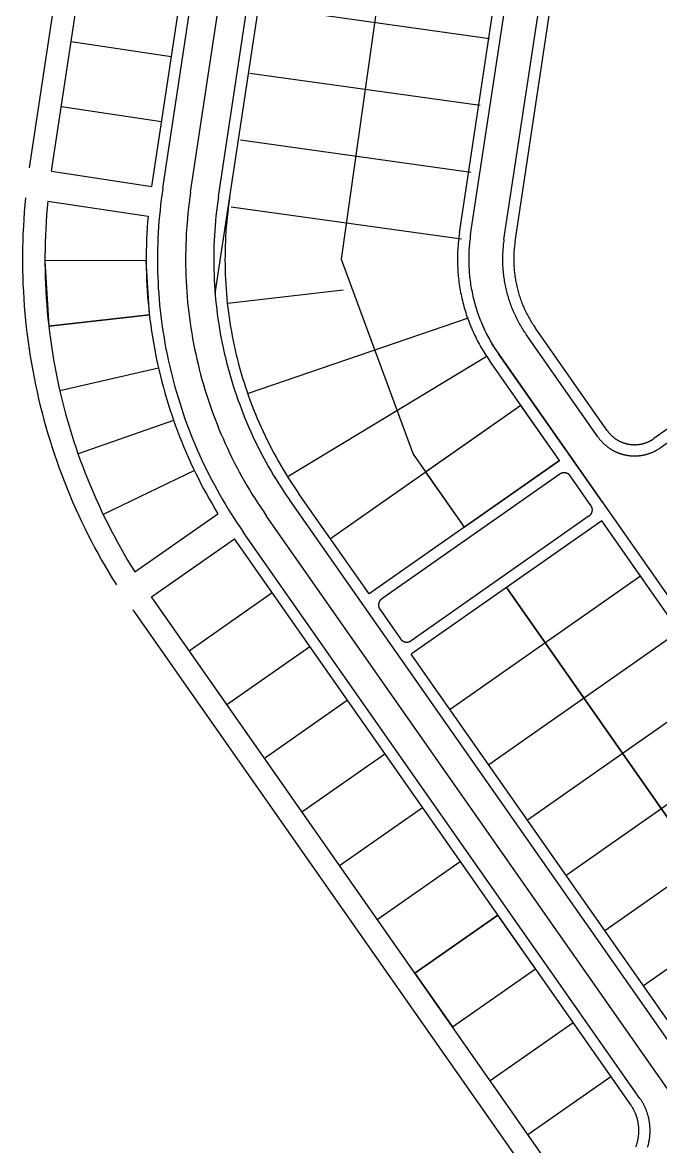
# Model space of a CAD drawing. Header units: metres. Extents: x 680594 to 684853, y 828874 to 830078.
# Drawn here: x 680593.5 to 680763.7, y 829578 to 829877.8 of the extents above; entities that cross this region are included whole.
import ezdxf

# ---------------------------------------------------------------- set-up
doc = ezdxf.new("R2010")
doc.units = ezdxf.units.M
doc.layers.add('PLOT_LINES', color=7, linetype='Continuous')

msp = doc.modelspace()

# ---------------------------------------------------------------- linework, layer by layer
at = {"layer": 'PLOT_LINES'}
for points in [[(680638.36, 829832.53), (680673.53, 830065.16)], [(680595.35, 829839.03), (680627.56, 830052.07)], [(680601.28, 829838.14), (680633.51, 830051.29)], [(680627.98, 829834.1), (680658.91, 830038.68)], [(680630.95, 829833.65), (680661.88, 830038.23)], [(680690.11, 829897.21), (680678.52, 829814.66), (680697.7, 829762.68), (680711.35, 829743.19)], [(680644.9, 829805.5), (680658.12, 829892.95)], [(680645.78, 829831.41), (680655.15, 829893.39)], [(680710.05, 829821.69), (680719.42, 829883.68)], [(680713.01, 829821.24), (680722.39, 829883.23)], [(680718.08, 829873.46), (680656.69, 829882.08)], [(680721.91, 829819.9), (680731.29, 829881.88)], [(680724.88, 829819.45), (680734.25, 829881.44)], [(680606.52, 829872.74), (680633.21, 829868.71)], [(680715.58, 829855.64), (680654.18, 829864.26)], [(680603.9, 829855.44), (680630.6, 829851.4)], [(680713.08, 829837.81), (680651.68, 829846.43)], [(680595.35, 829839.03), (680595.35, 829839.03), (680595.35, 829839.03), (680595.35, 829839.03), (680595.35, 829839.03), (680595.35, 829839.03), (680595.35, 829839.03)], [(680601.28, 829838.14), (680601.28, 829838.14), (680601.28, 829838.14), (680601.28, 829838.14), (680601.28, 829838.14), (680601.28, 829838.14), (680601.28, 829838.14)], [(680601.28, 829838.14), (680627.98, 829834.1)], [(680627.98, 829834.1), (680627.98, 829834.1), (680627.98, 829834.1), (680627.98, 829834.1), (680627.98, 829834.1), (680627.98, 829834.1), (680627.98, 829834.1)], [(680630.95, 829833.65), (680630.73, 829832.18), (680630.54, 829830.71), (680630.36, 829829.23), (680630.2, 829827.75), (680630.05, 829826.27), (680629.92, 829824.79), (680629.81, 829823.31), (680629.72, 829821.82), (680629.65, 829820.34), (680629.59, 829818.85), (680629.55, 829817.37), (680629.53, 829815.88), (680629.52, 829814.39), (680629.53, 829812.91), (680629.56, 829811.42), (680629.61, 829809.94), (680629.67, 829808.45), (680629.75, 829806.97), (680629.85, 829805.48), (680629.97, 829804), (680630.1, 829802.52), (680630.25, 829801.04), (680630.42, 829799.56), (680630.61, 829798.09), (680630.81, 829796.62), (680631.03, 829795.15), (680631.27, 829793.68), (680631.52, 829792.21), (680631.79, 829790.75), (680632.08, 829789.29), (680632.39, 829787.84), (680632.71, 829786.39), (680633.05, 829784.94), (680633.4, 829783.5), (680633.78, 829782.06), (680634.17, 829780.62), (680634.57, 829779.19), (680635, 829777.77), (680635.44, 829776.35), (680635.9, 829774.93), (680636.37, 829773.52), (680636.86, 829772.12), (680637.37, 829770.72), (680637.89, 829769.33), (680638.43, 829767.94), (680638.98, 829766.56), (680639.55, 829765.19), (680640.14, 829763.83), (680640.74, 829762.47), (680641.36, 829761.11), (680642, 829759.77), (680642.65, 829758.43), (680643.31, 829757.1), (680643.99, 829755.78), (680644.69, 829754.47), (680645.4, 829753.17), (680646.13, 829751.87), (680646.87, 829750.58), (680647.63, 829749.3), (680648.4, 829748.03), (680649.19, 829746.77), (680649.99, 829745.52), (680650.81, 829744.28), (680651.64, 829743.04), (680652.49, 829741.82)], [(680638.36, 829832.53), (680638.16, 829831.15), (680637.98, 829829.76), (680637.81, 829828.37), (680637.66, 829826.98), (680637.52, 829825.59), (680637.4, 829824.19), (680637.3, 829822.8), (680637.21, 829821.4), (680637.14, 829820), (680637.09, 829818.61), (680637.05, 829817.21), (680637.03, 829815.81), (680637.02, 829814.41), (680637.03, 829813.01), (680637.06, 829811.61), (680637.1, 829810.21), (680637.16, 829808.82), (680637.24, 829807.42), (680637.33, 829806.02), (680637.44, 829804.63), (680637.57, 829803.24), (680637.71, 829801.85), (680637.87, 829800.46), (680638.04, 829799.07), (680638.23, 829797.68), (680638.44, 829796.3), (680638.66, 829794.92), (680638.9, 829793.54), (680639.16, 829792.16), (680639.43, 829790.79), (680639.72, 829789.42), (680640.02, 829788.06), (680640.34, 829786.69), (680640.68, 829785.34), (680641.03, 829783.98), (680641.39, 829782.63), (680641.78, 829781.29), (680642.17, 829779.95), (680642.59, 829778.61), (680643.02, 829777.28), (680643.46, 829775.95), (680643.93, 829774.63), (680644.4, 829773.32), (680644.89, 829772.01), (680645.4, 829770.7), (680645.92, 829769.4), (680646.46, 829768.11), (680647.01, 829766.83), (680647.58, 829765.55), (680648.16, 829764.28), (680648.76, 829763.01), (680649.37, 829761.75), (680650, 829760.5), (680650.64, 829759.26), (680651.3, 829758.02), (680651.97, 829756.8), (680652.65, 829755.58), (680653.35, 829754.37), (680654.06, 829753.16), (680654.79, 829751.97), (680655.53, 829750.78), (680656.29, 829749.6), (680657.05, 829748.43), (680657.84, 829747.27), (680658.63, 829746.12)], [(680645.78, 829831.41), (680645.59, 829830.11), (680645.42, 829828.81), (680645.26, 829827.51), (680645.12, 829826.21), (680644.99, 829824.9), (680644.88, 829823.6), (680644.78, 829822.29), (680644.7, 829820.98), (680644.63, 829819.67), (680644.58, 829818.36), (680644.55, 829817.05), (680644.53, 829815.74), (680644.52, 829814.43), (680644.53, 829813.12), (680644.56, 829811.8), (680644.6, 829810.49), (680644.65, 829809.18), (680644.73, 829807.88), (680644.81, 829806.57), (680644.92, 829805.26), (680645.03, 829803.95), (680645.17, 829802.65), (680645.31, 829801.35), (680645.48, 829800.05), (680645.66, 829798.75), (680645.85, 829797.45), (680646.06, 829796.16), (680646.28, 829794.86), (680646.52, 829793.58), (680646.78, 829792.29), (680647.05, 829791.01), (680647.33, 829789.73), (680647.63, 829788.45), (680647.95, 829787.18), (680648.27, 829785.91), (680648.62, 829784.64), (680648.98, 829783.38), (680649.35, 829782.12), (680649.74, 829780.87), (680650.14, 829779.62), (680650.56, 829778.38), (680650.99, 829777.14), (680651.44, 829775.91), (680651.9, 829774.68), (680652.37, 829773.46), (680652.86, 829772.25), (680653.37, 829771.03), (680653.89, 829769.83), (680654.42, 829768.63), (680654.96, 829767.44), (680655.52, 829766.25), (680656.1, 829765.08), (680656.68, 829763.9), (680657.29, 829762.74), (680657.9, 829761.58), (680658.53, 829760.43), (680659.17, 829759.29), (680659.82, 829758.15), (680660.49, 829757.02), (680661.17, 829755.9), (680661.87, 829754.79), (680662.58, 829753.69), (680663.3, 829752.59), (680664.03, 829751.5), (680664.78, 829750.42)], [(680594.35, 829831.09), (680594.17, 829829.17), (680594.01, 829827.25), (680593.87, 829825.33), (680593.75, 829823.4), (680593.66, 829821.47), (680593.59, 829819.55), (680593.55, 829817.62), (680593.52, 829815.69), (680593.52, 829813.76), (680593.54, 829811.83), (680593.59, 829809.9), (680593.66, 829807.97), (680593.75, 829806.05), (680593.86, 829804.12), (680594, 829802.2), (680594.16, 829800.28), (680594.34, 829798.36), (680594.54, 829796.44), (680594.77, 829794.52), (680595.02, 829792.61), (680595.29, 829790.7), (680595.59, 829788.79), (680595.9, 829786.89), (680596.24, 829784.99), (680596.61, 829783.1), (680596.99, 829781.21), (680597.4, 829779.32), (680597.83, 829777.44), (680598.28, 829775.56), (680598.75, 829773.7), (680599.25, 829771.83), (680599.77, 829769.97), (680600.31, 829768.12), (680600.87, 829766.28), (680601.45, 829764.44), (680602.06, 829762.61), (680602.68, 829760.78), (680603.33, 829758.96), (680604, 829757.16), (680604.69, 829755.35), (680605.41, 829753.56), (680606.14, 829751.78), (680606.89, 829750), (680607.67, 829748.24), (680608.47, 829746.48), (680609.28, 829744.73), (680610.12, 829742.99), (680610.98, 829741.27), (680611.86, 829739.55), (680612.76, 829737.84), (680613.68, 829736.15), (680614.62, 829734.46), (680615.58, 829732.79), (680616.55, 829731.13), (680617.55, 829729.48), (680618.57, 829727.84)], [(680600.29, 829830.19), (680600.12, 829828.36), (680599.97, 829826.51), (680599.84, 829824.67), (680599.73, 829822.83), (680599.65, 829820.98), (680599.58, 829819.13), (680599.54, 829817.29), (680599.52, 829815.44), (680599.52, 829813.59), (680599.55, 829811.75), (680599.59, 829809.9), (680599.66, 829808.05), (680599.75, 829806.21), (680599.86, 829804.36), (680599.99, 829802.52), (680600.14, 829800.68), (680600.32, 829798.84), (680600.52, 829797), (680600.74, 829795.17), (680600.98, 829793.34), (680601.24, 829791.51), (680601.52, 829789.68), (680601.83, 829787.86), (680602.15, 829786.04), (680602.5, 829784.23), (680602.87, 829782.42), (680603.26, 829780.61), (680603.67, 829778.81), (680604.1, 829777.01), (680604.56, 829775.22), (680605.03, 829773.44), (680605.53, 829771.66), (680606.04, 829769.88), (680606.58, 829768.12), (680607.14, 829766.36), (680607.72, 829764.6), (680608.32, 829762.85), (680608.94, 829761.11), (680609.58, 829759.38), (680610.24, 829757.66), (680610.92, 829755.94), (680611.62, 829754.23), (680612.34, 829752.53), (680613.08, 829750.84), (680613.84, 829749.15), (680614.62, 829747.48), (680615.42, 829745.81), (680616.24, 829744.16), (680617.08, 829742.51), (680617.94, 829740.88), (680618.82, 829739.25), (680619.72, 829737.64), (680620.63, 829736.03), (680621.57, 829734.44), (680622.52, 829732.85), (680623.49, 829731.28)], [(680600.29, 829830.19), (680627.03, 829826.15)], [(680648.75, 829830.96), (680648.56, 829829.7), (680648.39, 829828.43), (680648.24, 829827.17), (680648.1, 829825.9), (680647.98, 829824.63), (680647.87, 829823.36), (680647.77, 829822.08), (680647.69, 829820.81), (680647.63, 829819.54), (680647.58, 829818.26), (680647.54, 829816.98), (680647.53, 829815.71), (680647.52, 829814.43), (680647.53, 829813.16), (680647.56, 829811.88), (680647.6, 829810.61), (680647.65, 829809.33), (680647.72, 829808.06), (680647.81, 829806.78), (680647.91, 829805.51), (680648.02, 829804.24), (680648.15, 829802.97), (680648.29, 829801.7), (680648.45, 829800.44), (680648.63, 829799.17), (680648.82, 829797.91), (680649.02, 829796.65), (680649.24, 829795.39), (680649.47, 829794.14), (680649.72, 829792.89), (680649.98, 829791.64), (680650.26, 829790.39), (680650.55, 829789.15), (680650.85, 829787.91), (680651.17, 829786.68), (680651.51, 829785.45), (680651.86, 829784.22), (680652.22, 829783), (680652.6, 829781.78), (680652.99, 829780.56), (680653.4, 829779.35), (680653.82, 829778.15), (680654.25, 829776.95), (680654.7, 829775.75), (680655.16, 829774.57), (680655.64, 829773.38), (680656.13, 829772.2), (680656.63, 829771.03), (680657.15, 829769.86), (680657.68, 829768.7), (680658.23, 829767.55), (680658.79, 829766.4), (680659.36, 829765.26), (680659.94, 829764.13), (680660.54, 829763), (680661.15, 829761.88), (680661.78, 829760.77), (680662.41, 829759.66), (680663.07, 829758.57), (680663.73, 829757.48), (680664.4, 829756.39), (680665.09, 829755.32), (680665.79, 829754.25), (680666.51, 829753.19), (680667.23, 829752.15)], [(680710.57, 829819.99), (680649.17, 829828.61)], [(680627.03, 829826.15), (680626.9, 829824.62), (680626.79, 829823.09), (680626.7, 829821.56), (680626.63, 829820.02), (680626.58, 829818.49), (680626.54, 829816.95), (680626.52, 829815.42), (680626.52, 829813.88), (680626.54, 829812.35), (680626.58, 829810.81), (680626.63, 829809.28), (680626.7, 829807.75), (680626.8, 829806.21), (680626.9, 829804.68), (680627.03, 829803.15), (680627.18, 829801.62), (680627.34, 829800.1), (680627.52, 829798.57), (680627.72, 829797.05), (680627.94, 829795.53), (680628.17, 829794.01), (680628.42, 829792.5), (680628.69, 829790.99), (680628.98, 829789.48), (680629.29, 829787.97), (680629.61, 829786.47), (680629.96, 829784.98), (680630.31, 829783.48), (680630.69, 829782), (680631.09, 829780.51), (680631.5, 829779.03), (680631.93, 829777.56), (680632.38, 829776.09), (680632.84, 829774.63), (680633.32, 829773.17), (680633.82, 829771.72), (680634.34, 829770.27), (680634.87, 829768.83), (680635.42, 829767.4), (680635.98, 829765.97), (680636.57, 829764.55), (680637.17, 829763.14), (680637.79, 829761.73), (680638.42, 829760.33), (680639.07, 829758.94), (680639.74, 829757.56), (680640.42, 829756.18), (680641.12, 829754.82), (680641.83, 829753.46), (680642.56, 829752.11), (680643.31, 829750.76), (680644.07, 829749.43), (680644.85, 829748.11), (680645.64, 829746.79)], [(680710.05, 829821.69), (680709.97, 829821.15), (680709.9, 829820.6), (680709.83, 829820.06), (680709.77, 829819.51), (680709.72, 829818.96), (680709.67, 829818.41), (680709.63, 829817.86), (680709.59, 829817.31), (680709.57, 829816.77), (680709.55, 829816.22), (680709.53, 829815.67), (680709.52, 829815.12), (680709.52, 829814.56), (680709.52, 829814.01), (680709.54, 829813.46), (680709.55, 829812.91), (680709.58, 829812.37), (680709.61, 829811.82), (680709.64, 829811.27), (680709.69, 829810.72), (680709.74, 829810.17), (680709.79, 829809.62), (680709.85, 829809.08), (680709.92, 829808.53), (680710, 829807.99), (680710.08, 829807.44), (680710.17, 829806.9), (680710.26, 829806.36), (680710.36, 829805.81), (680710.47, 829805.28), (680710.58, 829804.74), (680710.7, 829804.2), (680710.83, 829803.66), (680710.96, 829803.13), (680711.1, 829802.6), (680711.24, 829802.07), (680711.39, 829801.54), (680711.55, 829801.01), (680711.71, 829800.48), (680711.88, 829799.96), (680712.05, 829799.44), (680712.24, 829798.92), (680712.42, 829798.4), (680712.62, 829797.89), (680712.82, 829797.37), (680713.02, 829796.86), (680713.23, 829796.36), (680713.45, 829795.85), (680713.67, 829795.35), (680713.9, 829794.85), (680714.14, 829794.35), (680714.38, 829793.85), (680714.62, 829793.36), (680714.88, 829792.87), (680715.13, 829792.39), (680715.4, 829791.91), (680715.67, 829791.43), (680715.94, 829790.95), (680716.22, 829790.48), (680716.51, 829790.01), (680716.8, 829789.54), (680717.1, 829789.08), (680717.4, 829788.62), (680717.71, 829788.16), (680718.02, 829787.71)], [(680713.01, 829821.24), (680712.94, 829820.73), (680712.87, 829820.22), (680712.81, 829819.71), (680712.75, 829819.2), (680712.7, 829818.69), (680712.66, 829818.17), (680712.62, 829817.66), (680712.59, 829817.15), (680712.56, 829816.63), (680712.54, 829816.12), (680712.53, 829815.6), (680712.52, 829815.09), (680712.52, 829814.57), (680712.52, 829814.06), (680712.53, 829813.54), (680712.55, 829813.03), (680712.57, 829812.51), (680712.6, 829812), (680712.64, 829811.48), (680712.68, 829810.97), (680712.72, 829810.46), (680712.77, 829809.94), (680712.83, 829809.43), (680712.9, 829808.92), (680712.97, 829808.41), (680713.04, 829807.9), (680713.13, 829807.39), (680713.21, 829806.89), (680713.31, 829806.38), (680713.41, 829805.87), (680713.51, 829805.37), (680713.62, 829804.87), (680713.74, 829804.37), (680713.87, 829803.87), (680714, 829803.37), (680714.13, 829802.87), (680714.27, 829802.37), (680714.42, 829801.88), (680714.57, 829801.39), (680714.73, 829800.9), (680714.89, 829800.41), (680715.06, 829799.92), (680715.24, 829799.44), (680715.42, 829798.96), (680715.61, 829798.48), (680715.8, 829798), (680716, 829797.52), (680716.2, 829797.05), (680716.41, 829796.58), (680716.62, 829796.11), (680716.84, 829795.65), (680717.07, 829795.18), (680717.3, 829794.72), (680717.54, 829794.26), (680717.78, 829793.81), (680718.02, 829793.36), (680718.28, 829792.91), (680718.53, 829792.46), (680718.8, 829792.02), (680719.06, 829791.58), (680719.34, 829791.14), (680719.61, 829790.71), (680719.9, 829790.28), (680720.18, 829789.85), (680720.48, 829789.43)], [(680721.91, 829819.9), (680721.85, 829819.49), (680721.8, 829819.09), (680721.75, 829818.68), (680721.71, 829818.27), (680721.67, 829817.86), (680721.63, 829817.46), (680721.6, 829817.05), (680721.58, 829816.64), (680721.56, 829816.23), (680721.54, 829815.82), (680721.53, 829815.41), (680721.52, 829815), (680721.52, 829814.59), (680721.52, 829814.18), (680721.53, 829813.77), (680721.54, 829813.36), (680721.56, 829812.95), (680721.58, 829812.54), (680721.61, 829812.13), (680721.64, 829811.73), (680721.68, 829811.32), (680721.72, 829810.91), (680721.77, 829810.5), (680721.82, 829810.1), (680721.88, 829809.69), (680721.94, 829809.29), (680722, 829808.88), (680722.07, 829808.48), (680722.15, 829808.07), (680722.23, 829807.67), (680722.31, 829807.27), (680722.4, 829806.87), (680722.49, 829806.47), (680722.59, 829806.07), (680722.69, 829805.68), (680722.8, 829805.28), (680722.91, 829804.89), (680723.03, 829804.5), (680723.15, 829804.1), (680723.28, 829803.71), (680723.41, 829803.33), (680723.54, 829802.94), (680723.68, 829802.55), (680723.83, 829802.17), (680723.97, 829801.79), (680724.13, 829801.41), (680724.29, 829801.03), (680724.45, 829800.65), (680724.61, 829800.28), (680724.78, 829799.91), (680724.96, 829799.54), (680725.14, 829799.17), (680725.32, 829798.8), (680725.51, 829798.44), (680725.7, 829798.08), (680725.9, 829797.72), (680726.1, 829797.36), (680726.3, 829797), (680726.51, 829796.65), (680726.72, 829796.3), (680726.94, 829795.95), (680727.16, 829795.61), (680727.39, 829795.27), (680727.62, 829794.93), (680727.85, 829794.59)], [(680724.88, 829819.45), (680724.83, 829819.08), (680724.78, 829818.71), (680724.73, 829818.33), (680724.69, 829817.96), (680724.65, 829817.59), (680724.62, 829817.22), (680724.59, 829816.84), (680724.57, 829816.47), (680724.55, 829816.09), (680724.54, 829815.72), (680724.53, 829815.35), (680724.52, 829814.97), (680724.52, 829814.6), (680724.52, 829814.22), (680724.53, 829813.85), (680724.54, 829813.47), (680724.56, 829813.1), (680724.58, 829812.73), (680724.6, 829812.35), (680724.63, 829811.98), (680724.67, 829811.6), (680724.7, 829811.23), (680724.75, 829810.86), (680724.79, 829810.49), (680724.84, 829810.12), (680724.9, 829809.75), (680724.96, 829809.38), (680725.02, 829809.01), (680725.09, 829808.64), (680725.17, 829808.27), (680725.24, 829807.91), (680725.32, 829807.54), (680725.41, 829807.17), (680725.5, 829806.81), (680725.59, 829806.45), (680725.69, 829806.09), (680725.79, 829805.73), (680725.9, 829805.37), (680726.01, 829805.01), (680726.13, 829804.65), (680726.25, 829804.3), (680726.37, 829803.94), (680726.5, 829803.59), (680726.63, 829803.24), (680726.76, 829802.89), (680726.9, 829802.55), (680727.05, 829802.2), (680727.2, 829801.86), (680727.35, 829801.51), (680727.5, 829801.17), (680727.66, 829800.83), (680727.83, 829800.5), (680728, 829800.16), (680728.17, 829799.83), (680728.34, 829799.5), (680728.52, 829799.17), (680728.71, 829798.84), (680728.89, 829798.52), (680729.08, 829798.2), (680729.28, 829797.88), (680729.48, 829797.56), (680729.68, 829797.24), (680729.88, 829796.93), (680730.09, 829796.62), (680730.31, 829796.31)], [(680626.52, 829814.33), (680599.52, 829814.26)], [(680626.52, 829814.33), (680599.52, 829814.26), (680600.54, 829796.8), (680627.36, 829799.87), (680626.52, 829814.33)], [(680709.86, 829809.97), (680709.76, 829809.96)], [(680679.06, 829806.41), (680648.27, 829802.86)], [(680627.36, 829799.87), (680600.54, 829796.8)], [(680712.35, 829798.94), (680653.7, 829778.85)], [(680749.39, 829769.06), (680730.31, 829796.31)], [(680746.93, 829767.33), (680727.85, 829794.59)], [(680800.69, 829793.98), (680761.93, 829766.85)], [(680827.89, 829636.02), (680718.8, 829792.02)], [(680748.17, 829749.89), (680720.48, 829789.43)], [(680802.41, 829791.53), (680763.65, 829764.39)], [(680717.15, 829788.69), (680664.13, 829756.55)], [(680736.74, 829760.97), (680718.02, 829787.71)], [(680736.74, 829760.97), (680718.02, 829787.71)], [(680629.81, 829785.6), (680603.49, 829779.56)], [(680726.42, 829775.71), (680675.63, 829740.15)], [(680736.74, 829760.97), (680726.42, 829775.71), (680701.03, 829757.93), (680711.35, 829743.19), (680736.74, 829760.97)], [(680633.83, 829771.68), (680608.35, 829762.76)], [(680749.39, 829769.06), (680749.45, 829768.97), (680749.51, 829768.89), (680749.58, 829768.8), (680749.64, 829768.72), (680749.7, 829768.64), (680749.77, 829768.55), (680749.84, 829768.47), (680749.9, 829768.39), (680749.97, 829768.31), (680750.04, 829768.23), (680750.11, 829768.16), (680750.18, 829768.08), (680750.25, 829768), (680750.33, 829767.93), (680750.4, 829767.85), (680750.47, 829767.78), (680750.55, 829767.71), (680750.63, 829767.64), (680750.7, 829767.56), (680750.78, 829767.49), (680750.86, 829767.43), (680750.94, 829767.36), (680751.02, 829767.29), (680751.1, 829767.22), (680751.18, 829767.16), (680751.26, 829767.09), (680751.35, 829767.03), (680751.43, 829766.97), (680751.52, 829766.91), (680751.6, 829766.85), (680751.69, 829766.79), (680751.77, 829766.73), (680751.86, 829766.67), (680751.95, 829766.61), (680752.04, 829766.56), (680752.13, 829766.5), (680752.22, 829766.45), (680752.31, 829766.4), (680752.4, 829766.35), (680752.49, 829766.3), (680752.58, 829766.25), (680752.68, 829766.2), (680752.77, 829766.15), (680752.87, 829766.11), (680752.96, 829766.06), (680753.06, 829766.02), (680753.15, 829765.97), (680753.25, 829765.93), (680753.34, 829765.89), (680753.44, 829765.85), (680753.54, 829765.82), (680753.64, 829765.78), (680753.73, 829765.74), (680753.83, 829765.71), (680753.93, 829765.67), (680754.03, 829765.64), (680754.13, 829765.61), (680754.23, 829765.58), (680754.33, 829765.55), (680754.43, 829765.52), (680754.54, 829765.5), (680754.64, 829765.47), (680754.74, 829765.45), (680754.84, 829765.43), (680754.94, 829765.4), (680755.05, 829765.38), (680755.15, 829765.36), (680755.25, 829765.35), (680755.36, 829765.33), (680755.46, 829765.31), (680755.56, 829765.3), (680755.67, 829765.28), (680755.77, 829765.27), (680755.88, 829765.26), (680755.98, 829765.25), (680756.08, 829765.24), (680756.19, 829765.24), (680756.29, 829765.23), (680756.4, 829765.23), (680756.5, 829765.22), (680756.61, 829765.22), (680756.71, 829765.22), (680756.82, 829765.22), (680756.92, 829765.22), (680757.03, 829765.22), (680757.13, 829765.23), (680757.23, 829765.23), (680757.34, 829765.24), (680757.44, 829765.24), (680757.55, 829765.25), (680757.65, 829765.26), (680757.76, 829765.27), (680757.86, 829765.28), (680757.96, 829765.3), (680758.07, 829765.31), (680758.17, 829765.33), (680758.28, 829765.35), (680758.38, 829765.36), (680758.48, 829765.38), (680758.58, 829765.4), (680758.69, 829765.43), (680758.79, 829765.45), (680758.89, 829765.47), (680758.99, 829765.5), (680759.09, 829765.52), (680759.19, 829765.55), (680759.29, 829765.58), (680759.4, 829765.61), (680759.5, 829765.64), (680759.59, 829765.67), (680759.69, 829765.71), (680759.79, 829765.74), (680759.89, 829765.78), (680759.99, 829765.82), (680760.09, 829765.85), (680760.18, 829765.89), (680760.28, 829765.93), (680760.38, 829765.97), (680760.47, 829766.02), (680760.57, 829766.06), (680760.66, 829766.11), (680760.76, 829766.15), (680760.85, 829766.2), (680760.94, 829766.25), (680761.04, 829766.3), (680761.13, 829766.35), (680761.22, 829766.4), (680761.31, 829766.45), (680761.4, 829766.5), (680761.49, 829766.56), (680761.58, 829766.61), (680761.67, 829766.67), (680761.75, 829766.73), (680761.84, 829766.79), (680761.93, 829766.85)], [(680746.93, 829767.33), (680747.01, 829767.22), (680747.1, 829767.11), (680747.18, 829767), (680747.26, 829766.88), (680747.35, 829766.77), (680747.44, 829766.67), (680747.53, 829766.56), (680747.62, 829766.45), (680747.71, 829766.34), (680747.8, 829766.24), (680747.89, 829766.14), (680747.99, 829766.03), (680748.08, 829765.93), (680748.18, 829765.83), (680748.28, 829765.73), (680748.38, 829765.63), (680748.48, 829765.54), (680748.58, 829765.44), (680748.68, 829765.35), (680748.79, 829765.25), (680748.89, 829765.16), (680749, 829765.07), (680749.1, 829764.98), (680749.21, 829764.89), (680749.32, 829764.8), (680749.43, 829764.72), (680749.54, 829764.63), (680749.65, 829764.55), (680749.77, 829764.47), (680749.88, 829764.39), (680750, 829764.31), (680750.11, 829764.23), (680750.23, 829764.15), (680750.35, 829764.08), (680750.46, 829764), (680750.58, 829763.93), (680750.7, 829763.86), (680750.82, 829763.79), (680750.95, 829763.72), (680751.07, 829763.66), (680751.19, 829763.59), (680751.32, 829763.53), (680751.44, 829763.46), (680751.57, 829763.4), (680751.69, 829763.34), (680751.82, 829763.28), (680751.95, 829763.23), (680752.08, 829763.17), (680752.2, 829763.12), (680752.33, 829763.07), (680752.46, 829763.01), (680752.59, 829762.97), (680752.73, 829762.92), (680752.86, 829762.87), (680752.99, 829762.83), (680753.12, 829762.78), (680753.26, 829762.74), (680753.39, 829762.7), (680753.52, 829762.66), (680753.66, 829762.63), (680753.79, 829762.59), (680753.93, 829762.56), (680754.06, 829762.53), (680754.2, 829762.49), (680754.34, 829762.47), (680754.47, 829762.44), (680754.61, 829762.41), (680754.75, 829762.39), (680754.89, 829762.37), (680755.02, 829762.34), (680755.16, 829762.32), (680755.3, 829762.31), (680755.44, 829762.29), (680755.58, 829762.28), (680755.72, 829762.26), (680755.86, 829762.25), (680756, 829762.24), (680756.14, 829762.23), (680756.28, 829762.23), (680756.41, 829762.22), (680756.55, 829762.22), (680756.69, 829762.22), (680756.83, 829762.22), (680756.97, 829762.22), (680757.11, 829762.22), (680757.25, 829762.23), (680757.39, 829762.23), (680757.53, 829762.24), (680757.67, 829762.25), (680757.81, 829762.26), (680757.95, 829762.28), (680758.09, 829762.29), (680758.23, 829762.31), (680758.36, 829762.32), (680758.5, 829762.34), (680758.64, 829762.37), (680758.78, 829762.39), (680758.92, 829762.41), (680759.05, 829762.44), (680759.19, 829762.47), (680759.33, 829762.49), (680759.46, 829762.53), (680759.6, 829762.56), (680759.73, 829762.59), (680759.87, 829762.63), (680760, 829762.66), (680760.14, 829762.7), (680760.27, 829762.74), (680760.41, 829762.78), (680760.54, 829762.83), (680760.67, 829762.87), (680760.8, 829762.92), (680760.93, 829762.97), (680761.06, 829763.01), (680761.19, 829763.07), (680761.32, 829763.12), (680761.45, 829763.17), (680761.58, 829763.23), (680761.71, 829763.28), (680761.84, 829763.34), (680761.96, 829763.4), (680762.09, 829763.46), (680762.21, 829763.53), (680762.34, 829763.59), (680762.46, 829763.66), (680762.58, 829763.72), (680762.7, 829763.79), (680762.82, 829763.86), (680762.94, 829763.93), (680763.06, 829764), (680763.18, 829764.08), (680763.3, 829764.15), (680763.42, 829764.23), (680763.53, 829764.31), (680763.65, 829764.39)], [(680736.74, 829760.97), (680685.96, 829725.41)], [(680639.37, 829758.3), (680615.04, 829746.6)], [(680736.83, 829757.36), (680689.31, 829724.1)], [(680739.61, 829756.87), (680739.6, 829756.89), (680739.58, 829756.91), (680739.57, 829756.93), (680739.56, 829756.95), (680739.54, 829756.96), (680739.53, 829756.98), (680739.51, 829757), (680739.5, 829757.02), (680739.48, 829757.04), (680739.47, 829757.05), (680739.45, 829757.07), (680739.44, 829757.09), (680739.42, 829757.11), (680739.4, 829757.12), (680739.39, 829757.14), (680739.37, 829757.15), (680739.35, 829757.17), (680739.34, 829757.19), (680739.32, 829757.2), (680739.3, 829757.22), (680739.29, 829757.23), (680739.27, 829757.25), (680739.25, 829757.26), (680739.23, 829757.28), (680739.21, 829757.29), (680739.2, 829757.31), (680739.18, 829757.32), (680739.16, 829757.34), (680739.14, 829757.35), (680739.12, 829757.36), (680739.1, 829757.38), (680739.08, 829757.39), (680739.06, 829757.4), (680739.04, 829757.41), (680739.02, 829757.43), (680739, 829757.44), (680738.98, 829757.45), (680738.96, 829757.46), (680738.94, 829757.47), (680738.92, 829757.48), (680738.9, 829757.5), (680738.88, 829757.51), (680738.86, 829757.52), (680738.84, 829757.53), (680738.82, 829757.54), (680738.8, 829757.55), (680738.78, 829757.56), (680738.75, 829757.57), (680738.73, 829757.57), (680738.71, 829757.58), (680738.69, 829757.59), (680738.67, 829757.6), (680738.65, 829757.61), (680738.62, 829757.62), (680738.6, 829757.62), (680738.58, 829757.63), (680738.56, 829757.64), (680738.54, 829757.64), (680738.51, 829757.65), (680738.49, 829757.66), (680738.47, 829757.66), (680738.45, 829757.67), (680738.42, 829757.67), (680738.4, 829757.68), (680738.38, 829757.68), (680738.35, 829757.69), (680738.33, 829757.69), (680738.31, 829757.7), (680738.29, 829757.7), (680738.26, 829757.7), (680738.24, 829757.71), (680738.22, 829757.71), (680738.19, 829757.71), (680738.17, 829757.71), (680738.15, 829757.72), (680738.12, 829757.72), (680738.1, 829757.72), (680738.08, 829757.72), (680738.05, 829757.72), (680738.03, 829757.72), (680738.01, 829757.72), (680737.98, 829757.72), (680737.96, 829757.72), (680737.94, 829757.72), (680737.91, 829757.72), (680737.89, 829757.72), (680737.87, 829757.72), (680737.85, 829757.72), (680737.82, 829757.72), (680737.8, 829757.72), (680737.78, 829757.71), (680737.75, 829757.71), (680737.73, 829757.71), (680737.71, 829757.71), (680737.68, 829757.7), (680737.66, 829757.7), (680737.64, 829757.7), (680737.61, 829757.69), (680737.59, 829757.69), (680737.57, 829757.68), (680737.55, 829757.68), (680737.52, 829757.67), (680737.5, 829757.67), (680737.48, 829757.66), (680737.46, 829757.66), (680737.43, 829757.65), (680737.41, 829757.64), (680737.39, 829757.64), (680737.37, 829757.63), (680737.34, 829757.62), (680737.32, 829757.62), (680737.3, 829757.61), (680737.28, 829757.6), (680737.26, 829757.59), (680737.23, 829757.58), (680737.21, 829757.57), (680737.19, 829757.57), (680737.17, 829757.56), (680737.15, 829757.55), (680737.13, 829757.54), (680737.11, 829757.53), (680737.09, 829757.52), (680737.06, 829757.51), (680737.04, 829757.5), (680737.02, 829757.48), (680737, 829757.47), (680736.98, 829757.46), (680736.96, 829757.45), (680736.94, 829757.44), (680736.92, 829757.43), (680736.9, 829757.41), (680736.88, 829757.4), (680736.86, 829757.39), (680736.84, 829757.38), (680736.83, 829757.36)], [(680745.13, 829748.98), (680739.61, 829756.87)], [(680770.47, 829599.48), (680664.78, 829750.42)], [(680685.96, 829725.41), (680667.23, 829752.15)], [(680744.64, 829746.2), (680744.66, 829746.21), (680744.68, 829746.23), (680744.7, 829746.24), (680744.72, 829746.25), (680744.74, 829746.27), (680744.75, 829746.28), (680744.77, 829746.3), (680744.79, 829746.31), (680744.81, 829746.33), (680744.83, 829746.34), (680744.84, 829746.36), (680744.86, 829746.37), (680744.88, 829746.39), (680744.89, 829746.41), (680744.91, 829746.42), (680744.93, 829746.44), (680744.94, 829746.46), (680744.96, 829746.47), (680744.97, 829746.49), (680744.99, 829746.51), (680745.01, 829746.52), (680745.02, 829746.54), (680745.04, 829746.56), (680745.05, 829746.58), (680745.06, 829746.6), (680745.08, 829746.61), (680745.09, 829746.63), (680745.11, 829746.65), (680745.12, 829746.67), (680745.13, 829746.69), (680745.15, 829746.71), (680745.16, 829746.73), (680745.17, 829746.75), (680745.19, 829746.77), (680745.2, 829746.79), (680745.21, 829746.81), (680745.22, 829746.83), (680745.23, 829746.85), (680745.25, 829746.87), (680745.26, 829746.89), (680745.27, 829746.91), (680745.28, 829746.93), (680745.29, 829746.95), (680745.3, 829746.97), (680745.31, 829746.99), (680745.32, 829747.01), (680745.33, 829747.03), (680745.34, 829747.06), (680745.35, 829747.08), (680745.35, 829747.1), (680745.36, 829747.12), (680745.37, 829747.14), (680745.38, 829747.16), (680745.39, 829747.19), (680745.39, 829747.21), (680745.4, 829747.23), (680745.41, 829747.25), (680745.42, 829747.27), (680745.42, 829747.3), (680745.43, 829747.32), (680745.43, 829747.34), (680745.44, 829747.36), (680745.44, 829747.39), (680745.45, 829747.41), (680745.45, 829747.43), (680745.46, 829747.45), (680745.46, 829747.48), (680745.47, 829747.5), (680745.47, 829747.52), (680745.47, 829747.55), (680745.48, 829747.57), (680745.48, 829747.59), (680745.48, 829747.62), (680745.49, 829747.64), (680745.49, 829747.66), (680745.49, 829747.69), (680745.49, 829747.71), (680745.49, 829747.73), (680745.49, 829747.76), (680745.5, 829747.78), (680745.5, 829747.8), (680745.5, 829747.82), (680745.5, 829747.85), (680745.5, 829747.87), (680745.5, 829747.89), (680745.49, 829747.92), (680745.49, 829747.94), (680745.49, 829747.96), (680745.49, 829747.99), (680745.49, 829748.01), (680745.49, 829748.03), (680745.48, 829748.06), (680745.48, 829748.08), (680745.48, 829748.1), (680745.47, 829748.13), (680745.47, 829748.15), (680745.47, 829748.17), (680745.46, 829748.2), (680745.46, 829748.22), (680745.45, 829748.24), (680745.45, 829748.26), (680745.44, 829748.29), (680745.44, 829748.31), (680745.43, 829748.33), (680745.43, 829748.35), (680745.42, 829748.38), (680745.42, 829748.4), (680745.41, 829748.42), (680745.4, 829748.44), (680745.39, 829748.47), (680745.39, 829748.49), (680745.38, 829748.51), (680745.37, 829748.53), (680745.36, 829748.55), (680745.35, 829748.57), (680745.35, 829748.6), (680745.34, 829748.62), (680745.33, 829748.64), (680745.32, 829748.66), (680745.31, 829748.68), (680745.3, 829748.7), (680745.29, 829748.72), (680745.28, 829748.74), (680745.27, 829748.77), (680745.26, 829748.79), (680745.25, 829748.81), (680745.23, 829748.83), (680745.22, 829748.85), (680745.21, 829748.87), (680745.2, 829748.89), (680745.19, 829748.91), (680745.17, 829748.93), (680745.16, 829748.95), (680745.15, 829748.96), (680745.13, 829748.98)], [(680623.49, 829731.28), (680645.64, 829746.79)], [(681126.45, 829078), (680658.63, 829746.12)], [(680744.64, 829746.2), (680697.13, 829712.93)], [(680748, 829744.89), (680697.21, 829709.33)], [(680825.43, 829634.3), (680748, 829744.89)], [(680758.18, 829590.87), (680652.49, 829741.82)], [(680627.91, 829724.61), (680650.03, 829740.1)], [(680755.72, 829589.15), (680650.03, 829740.1)], [(680758.33, 829730.14), (680707.54, 829694.58)], [(680805.2, 829609.15), (680722.61, 829727.11)], [(680722.61, 829727.11), (680805.2, 829609.15)], [(680740.49, 829563.84), (680627.91, 829724.61)], [(680637.95, 829710.28), (680660.07, 829725.76)], [(680689.31, 829724.1), (680689.3, 829724.08), (680689.28, 829724.07), (680689.26, 829724.05), (680689.24, 829724.04), (680689.22, 829724.03), (680689.2, 829724.01), (680689.19, 829724), (680689.17, 829723.98), (680689.15, 829723.97), (680689.13, 829723.95), (680689.12, 829723.94), (680689.1, 829723.92), (680689.08, 829723.9), (680689.06, 829723.89), (680689.05, 829723.87), (680689.03, 829723.85), (680689.02, 829723.84), (680689, 829723.82), (680688.98, 829723.8), (680688.97, 829723.79), (680688.95, 829723.77), (680688.94, 829723.75), (680688.92, 829723.73), (680688.91, 829723.72), (680688.89, 829723.7), (680688.88, 829723.68), (680688.86, 829723.66), (680688.85, 829723.64), (680688.84, 829723.62), (680688.82, 829723.6), (680688.81, 829723.58), (680688.8, 829723.57), (680688.78, 829723.55), (680688.77, 829723.53), (680688.76, 829723.51), (680688.75, 829723.49), (680688.74, 829723.47), (680688.72, 829723.45), (680688.71, 829723.43), (680688.7, 829723.41), (680688.69, 829723.39), (680688.68, 829723.36), (680688.67, 829723.34), (680688.66, 829723.32), (680688.65, 829723.3), (680688.64, 829723.28), (680688.63, 829723.26), (680688.62, 829723.24), (680688.61, 829723.22), (680688.6, 829723.2), (680688.59, 829723.17), (680688.59, 829723.15), (680688.58, 829723.13), (680688.57, 829723.11), (680688.56, 829723.09), (680688.56, 829723.06), (680688.55, 829723.04), (680688.54, 829723.02), (680688.54, 829723), (680688.53, 829722.97), (680688.52, 829722.95), (680688.52, 829722.93), (680688.51, 829722.91), (680688.51, 829722.88), (680688.5, 829722.86), (680688.5, 829722.84), (680688.49, 829722.82), (680688.49, 829722.79), (680688.49, 829722.77), (680688.48, 829722.75), (680688.48, 829722.72), (680688.48, 829722.7), (680688.47, 829722.68), (680688.47, 829722.65), (680688.47, 829722.63), (680688.47, 829722.61), (680688.47, 829722.58), (680688.46, 829722.56), (680688.46, 829722.54), (680688.46, 829722.51), (680688.46, 829722.49), (680688.46, 829722.47), (680688.46, 829722.45), (680688.46, 829722.42), (680688.46, 829722.4), (680688.46, 829722.38), (680688.46, 829722.35), (680688.47, 829722.33), (680688.47, 829722.31), (680688.47, 829722.28), (680688.47, 829722.26), (680688.47, 829722.24), (680688.48, 829722.21), (680688.48, 829722.19), (680688.48, 829722.17), (680688.49, 829722.14), (680688.49, 829722.12), (680688.49, 829722.1), (680688.5, 829722.08), (680688.5, 829722.05), (680688.51, 829722.03), (680688.51, 829722.01), (680688.52, 829721.98), (680688.52, 829721.96), (680688.53, 829721.94), (680688.54, 829721.92), (680688.54, 829721.89), (680688.55, 829721.87), (680688.56, 829721.85), (680688.56, 829721.83), (680688.57, 829721.81), (680688.58, 829721.78), (680688.59, 829721.76), (680688.59, 829721.74), (680688.6, 829721.72), (680688.61, 829721.7), (680688.62, 829721.68), (680688.63, 829721.65), (680688.64, 829721.63), (680688.65, 829721.61), (680688.66, 829721.59), (680688.67, 829721.57), (680688.68, 829721.55), (680688.69, 829721.53), (680688.7, 829721.51), (680688.71, 829721.49), (680688.72, 829721.47), (680688.74, 829721.45), (680688.75, 829721.43), (680688.76, 829721.41), (680688.77, 829721.39), (680688.78, 829721.37), (680688.8, 829721.35), (680688.81, 829721.33), (680688.82, 829721.31)], [(680735.58, 829560.4), (680623, 829721.17)], [(680688.82, 829721.31), (680694.35, 829713.42)], [(680768.65, 829715.4), (680717.86, 829679.84)], [(680647.99, 829695.94), (680670.11, 829711.43)], [(680694.35, 829713.42), (680694.36, 829713.4), (680694.37, 829713.38), (680694.39, 829713.37), (680694.4, 829713.35), (680694.42, 829713.33), (680694.43, 829713.31), (680694.45, 829713.29), (680694.46, 829713.27), (680694.48, 829713.26), (680694.49, 829713.24), (680694.51, 829713.22), (680694.52, 829713.21), (680694.54, 829713.19), (680694.55, 829713.17), (680694.57, 829713.15), (680694.59, 829713.14), (680694.6, 829713.12), (680694.62, 829713.11), (680694.64, 829713.09), (680694.66, 829713.08), (680694.67, 829713.06), (680694.69, 829713.04), (680694.71, 829713.03), (680694.73, 829713.01), (680694.74, 829713), (680694.76, 829712.99), (680694.78, 829712.97), (680694.8, 829712.96), (680694.82, 829712.94), (680694.84, 829712.93), (680694.86, 829712.92), (680694.88, 829712.9), (680694.9, 829712.89), (680694.92, 829712.88), (680694.94, 829712.87), (680694.96, 829712.85), (680694.98, 829712.84), (680695, 829712.83), (680695.02, 829712.82), (680695.04, 829712.81), (680695.06, 829712.8), (680695.08, 829712.79), (680695.1, 829712.78), (680695.12, 829712.77), (680695.14, 829712.76), (680695.16, 829712.75), (680695.18, 829712.74), (680695.2, 829712.73), (680695.23, 829712.72), (680695.25, 829712.71), (680695.27, 829712.7), (680695.29, 829712.69), (680695.31, 829712.69), (680695.33, 829712.68), (680695.36, 829712.67), (680695.38, 829712.66), (680695.4, 829712.66), (680695.42, 829712.65), (680695.45, 829712.64), (680695.47, 829712.64), (680695.49, 829712.63), (680695.51, 829712.63), (680695.54, 829712.62), (680695.56, 829712.62), (680695.58, 829712.61), (680695.6, 829712.61), (680695.63, 829712.6), (680695.65, 829712.6), (680695.67, 829712.59), (680695.7, 829712.59), (680695.72, 829712.59), (680695.74, 829712.58), (680695.76, 829712.58), (680695.79, 829712.58), (680695.81, 829712.58), (680695.83, 829712.57), (680695.86, 829712.57), (680695.88, 829712.57), (680695.9, 829712.57), (680695.93, 829712.57), (680695.95, 829712.57), (680695.97, 829712.57), (680696, 829712.57), (680696.02, 829712.57), (680696.04, 829712.57), (680696.07, 829712.57), (680696.09, 829712.57), (680696.11, 829712.57), (680696.14, 829712.57), (680696.16, 829712.58), (680696.18, 829712.58), (680696.21, 829712.58), (680696.23, 829712.58), (680696.25, 829712.59), (680696.27, 829712.59), (680696.3, 829712.59), (680696.32, 829712.6), (680696.34, 829712.6), (680696.37, 829712.61), (680696.39, 829712.61), (680696.41, 829712.62), (680696.44, 829712.62), (680696.46, 829712.63), (680696.48, 829712.63), (680696.5, 829712.64), (680696.53, 829712.64), (680696.55, 829712.65), (680696.57, 829712.66), (680696.59, 829712.66), (680696.61, 829712.67), (680696.64, 829712.68), (680696.66, 829712.69), (680696.68, 829712.69), (680696.7, 829712.7), (680696.72, 829712.71), (680696.75, 829712.72), (680696.77, 829712.73), (680696.79, 829712.74), (680696.81, 829712.75), (680696.83, 829712.76), (680696.85, 829712.77), (680696.87, 829712.78), (680696.89, 829712.79), (680696.91, 829712.8), (680696.93, 829712.81), (680696.95, 829712.82), (680696.98, 829712.83), (680697, 829712.84), (680697.02, 829712.85), (680697.04, 829712.87), (680697.05, 829712.88), (680697.07, 829712.89), (680697.09, 829712.9), (680697.11, 829712.92), (680697.13, 829712.93)], [(680772.93, 829601.2), (680697.21, 829709.33)], [(680778.98, 829700.65), (680728.19, 829665.09)], [(680658.03, 829681.61), (680680.14, 829697.09)], [(680772.93, 829601.2), (680706.97, 829695.4)], [(680789.3, 829685.91), (680738.51, 829650.35)], [(680668.06, 829667.27), (680690.18, 829682.76)], [(680799.62, 829671.16), (680748.84, 829635.6)], [(680678.1, 829652.94), (680700.22, 829668.42)], [(680809.95, 829656.42), (680759.16, 829620.86)], [(680688.14, 829638.6), (680710.26, 829654.09)], [(680698.18, 829624.27), (680720.29, 829639.75)], [(680730.33, 829625.42), (680720.29, 829639.75), (680698.18, 829624.27), (680708.21, 829609.93), (680730.33, 829625.42)], [(680708.21, 829609.93), (680730.33, 829625.42)], [(680718.25, 829595.6), (680740.37, 829611.08)], [(680728.29, 829581.26), (680750.41, 829596.75)], [(680757.1, 829577.97), (680757.15, 829578.1), (680757.19, 829578.23), (680757.24, 829578.36), (680757.29, 829578.5), (680757.33, 829578.63), (680757.37, 829578.76), (680757.41, 829578.9), (680757.45, 829579.03), (680757.49, 829579.16), (680757.52, 829579.3), (680757.56, 829579.43), (680757.59, 829579.57), (680757.62, 829579.71), (680757.65, 829579.84), (680757.67, 829579.98), (680757.7, 829580.12), (680757.72, 829580.26), (680757.75, 829580.39), (680757.77, 829580.53), (680757.79, 829580.67), (680757.81, 829580.81), (680757.82, 829580.95), (680757.84, 829581.09), (680757.85, 829581.22), (680757.86, 829581.36), (680757.87, 829581.5), (680757.88, 829581.64), (680757.88, 829581.78), (680757.89, 829581.92), (680757.89, 829582.06), (680757.89, 829582.2), (680757.89, 829582.34), (680757.89, 829582.48), (680757.89, 829582.62), (680757.88, 829582.76), (680757.88, 829582.9), (680757.87, 829583.04), (680757.86, 829583.18), (680757.85, 829583.32), (680757.84, 829583.46), (680757.82, 829583.59), (680757.81, 829583.73), (680757.79, 829583.87), (680757.77, 829584.01), (680757.75, 829584.15), (680757.72, 829584.29), (680757.7, 829584.42), (680757.67, 829584.56), (680757.65, 829584.7), (680757.62, 829584.83), (680757.59, 829584.97), (680757.56, 829585.11), (680757.52, 829585.24), (680757.49, 829585.38), (680757.45, 829585.51), (680757.41, 829585.64), (680757.37, 829585.78), (680757.33, 829585.91), (680757.29, 829586.04), (680757.24, 829586.18), (680757.19, 829586.31), (680757.15, 829586.44), (680757.1, 829586.57), (680757.05, 829586.7), (680756.99, 829586.83), (680756.94, 829586.96), (680756.89, 829587.09), (680756.83, 829587.21), (680756.77, 829587.34), (680756.71, 829587.47), (680756.65, 829587.59), (680756.59, 829587.72), (680756.52, 829587.84), (680756.46, 829587.97), (680756.39, 829588.09), (680756.32, 829588.21), (680756.25, 829588.33), (680756.18, 829588.45), (680756.11, 829588.57), (680756.03, 829588.69), (680755.96, 829588.81), (680755.88, 829588.92), (680755.8, 829589.04), (680755.72, 829589.15)], [(680760.24, 829577.88), (680760.29, 829578.05), (680760.34, 829578.22), (680760.38, 829578.39), (680760.43, 829578.56), (680760.47, 829578.73), (680760.51, 829578.9), (680760.55, 829579.07), (680760.58, 829579.24), (680760.62, 829579.41), (680760.65, 829579.58), (680760.68, 829579.75), (680760.71, 829579.92), (680760.74, 829580.1), (680760.76, 829580.27), (680760.78, 829580.44), (680760.8, 829580.62), (680760.82, 829580.79), (680760.84, 829580.96), (680760.85, 829581.14), (680760.86, 829581.31), (680760.87, 829581.49), (680760.88, 829581.66), (680760.89, 829581.83), (680760.89, 829582.01), (680760.89, 829582.18), (680760.89, 829582.36), (680760.89, 829582.53), (680760.89, 829582.71), (680760.88, 829582.88), (680760.87, 829583.06), (680760.86, 829583.23), (680760.85, 829583.4), (680760.84, 829583.58), (680760.82, 829583.75), (680760.8, 829583.92), (680760.78, 829584.1), (680760.76, 829584.27), (680760.74, 829584.44), (680760.71, 829584.62), (680760.68, 829584.79), (680760.65, 829584.96), (680760.62, 829585.13), (680760.58, 829585.3), (680760.55, 829585.47), (680760.51, 829585.64), (680760.47, 829585.81), (680760.43, 829585.98), (680760.38, 829586.15), (680760.34, 829586.32), (680760.29, 829586.49), (680760.24, 829586.66), (680760.19, 829586.82), (680760.13, 829586.99), (680760.08, 829587.15), (680760.02, 829587.32), (680759.96, 829587.48), (680759.9, 829587.65), (680759.83, 829587.81), (680759.77, 829587.97), (680759.7, 829588.13), (680759.63, 829588.29), (680759.56, 829588.45), (680759.49, 829588.61), (680759.41, 829588.77), (680759.34, 829588.92), (680759.26, 829589.08), (680759.18, 829589.24), (680759.1, 829589.39), (680759.01, 829589.54), (680758.93, 829589.69), (680758.84, 829589.85), (680758.75, 829590), (680758.66, 829590.14), (680758.57, 829590.29), (680758.47, 829590.44), (680758.38, 829590.59), (680758.28, 829590.73), (680758.18, 829590.87)]]:
    msp.add_lwpolyline(points, dxfattribs=at)

doc.saveas('drawing.dxf')
